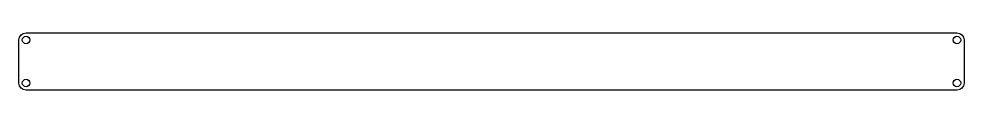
# Model space of a CAD drawing. Header units: millimetres. Extents: x 0 to 314, y 0 to 19.
import ezdxf

# ---------------------------------------------------------------- set-up
doc = ezdxf.new("R2010")
doc.units = ezdxf.units.MM
doc.layers.get('0').update_dxf_attribs({"linetype": 'CONTINUOUS'})

msp = doc.modelspace()

# ---------------------------------------------------------------- linework, layer by layer
msp.add_lwpolyline([(311.94375, 0), (2.38125, 0, -0.414213562), (0, 2.38125), (0, 16.66875, -0.414213562), (2.38125, 19.05), (311.94375, 19.05, -0.414213562), (314.325, 16.66875), (314.325, 2.38125, -0.414213562)], format="xyb", close=True)
for centre in [(2.38125, 16.66875), (311.94375, 16.66875), (2.38125, 2.38125), (311.94375, 2.38125)]:
    msp.add_circle(centre, 1.25)

doc.saveas('drawing.dxf')
